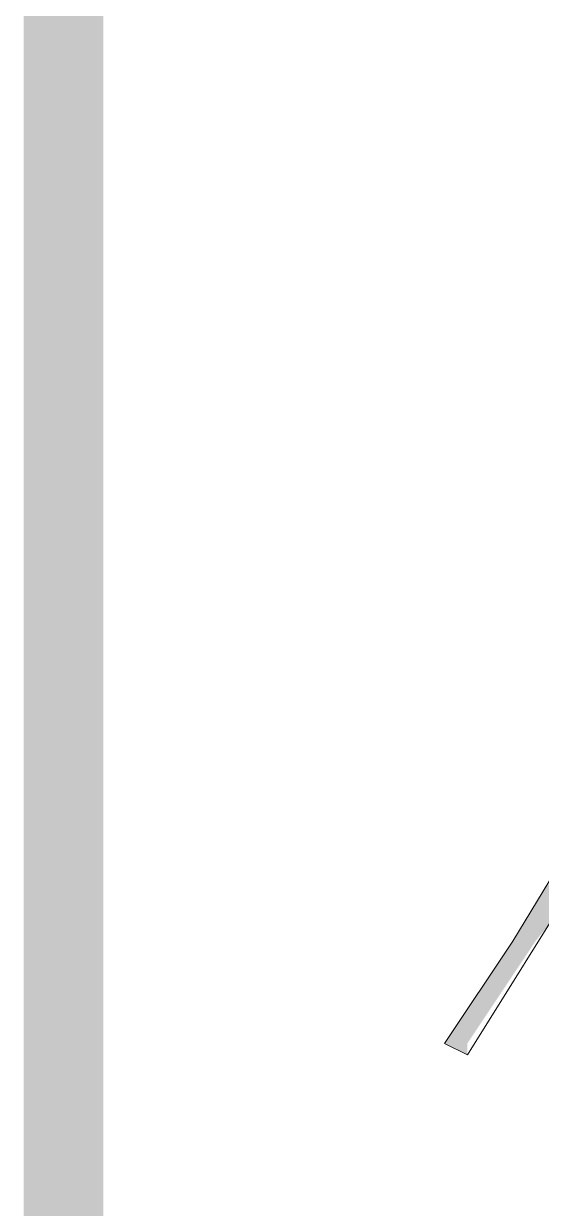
# Model space of a CAD drawing. Header units: millimetres. Extents: x 24 to 410, y 10 to 282.
# Drawn here: x 255.439 to 257.365, y 15.05 to 19.459 of the extents above; entities that cross this region are included whole.
import ezdxf

# ---------------------------------------------------------------- set-up
doc = ezdxf.new("R2010")
doc.units = ezdxf.units.MM
doc.layers.add('Watermark', color=7, linetype='Continuous')

msp = doc.modelspace()

# ---------------------------------------------------------------- hatches: boundary and pattern name
h = msp.add_hatch(color=7)
h.dxf.hatch_style = 2
h.paths.add_polyline_path([(255.735667, 21.971), (255.439333, 21.971), (255.735667, 9.948333)])
h = msp.add_hatch(color=7)
h.dxf.hatch_style = 2
h.paths.add_polyline_path([(255.439333, 21.971), (255.735667, 9.948333), (255.439333, 9.948333)])
at = {"layer": 'Watermark'}
h = msp.add_hatch(color=7, dxfattribs=at)
h.dxf.hatch_style = 2
h.paths.add_polyline_path([(257.386667, 16.256), (257.259667, 16.044333), (257.344333, 16.044333)])
h = msp.add_hatch(color=7, dxfattribs=at)
h.dxf.hatch_style = 2
h.paths.add_polyline_path([(257.386667, 16.256), (257.513667, 16.256), (257.344333, 16.044333)])
h = msp.add_hatch(color=7, dxfattribs=at)
h.dxf.hatch_style = 2
h.paths.add_polyline_path([(257.259667, 16.044333), (257.005667, 15.663333), (257.090333, 15.663333)])
h = msp.add_hatch(color=7, dxfattribs=at)
h.dxf.hatch_style = 2
h.paths.add_polyline_path([(257.259667, 16.044333), (257.344333, 16.044333), (257.090333, 15.663333)])
h = msp.add_hatch(color=7, dxfattribs=at)
h.dxf.hatch_style = 2
h.paths.add_polyline_path([(257.005667, 15.663333), (257.090333, 15.663333), (257.090333, 15.621)])

# ---------------------------------------------------------------- linework, layer by layer
at = {"layer": 'Watermark', "color": 7, "lineweight": 0}
msp.add_lwpolyline([(257.979333, 17.229667), (257.259667, 16.044333), (257.005667, 15.663333), (257.090333, 15.621), (257.513667, 16.298333)], dxfattribs=at)

doc.saveas('drawing.dxf')
